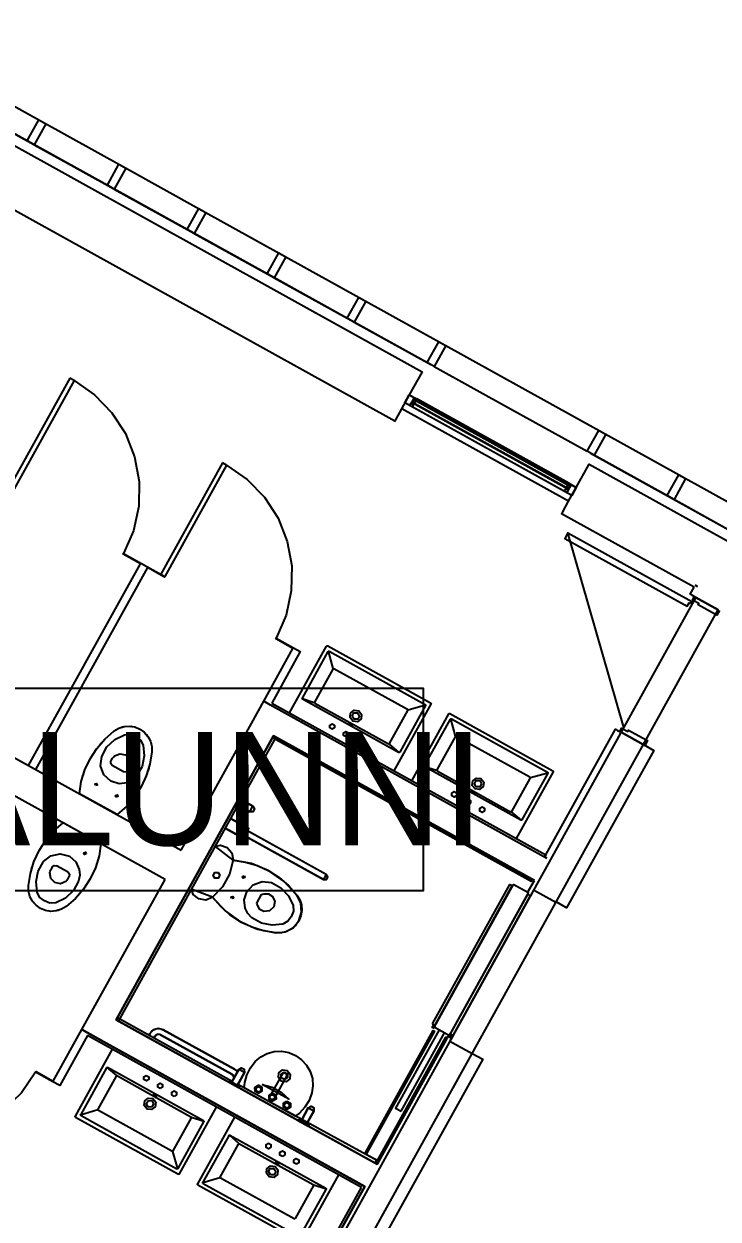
# Model space of a CAD drawing. Header units: metres. Extents: x 3.2 to 22.3, y 0.7 to 22.8.
# Drawn here: x 12.511 to 14.23, y 19.737 to 22.695 of the extents above; entities that cross this region are included whole.
import ezdxf

# ---------------------------------------------------------------- set-up
doc = ezdxf.new("R2010")
doc.units = ezdxf.units.M
for name, color, linetype in [('ARREDI', 9, 'Continuous'), ('INFISSI_VETRATE', 4, 'Continuous'), ('PARETI_STRUTTURE', 7, 'Continuous'), ('WAYFINDING_RIQUADRI', 7, 'Continuous'), ('WAYFINDING_TESTI', 7, 'Continuous')]:
    doc.layers.add(name, color=color, linetype=linetype)

msp = doc.modelspace()

# ---------------------------------------------------------------- linework, layer by layer
at = {"layer": 'ARREDI'}
for points in [[(12.3299, 22.5102), (12.3301, 22.5105), (12.5282, 22.4008), (12.528, 22.4004)], [(12.528, 22.4004), (12.5282, 22.4008), (12.7262, 22.291), (12.726, 22.2906)], [(12.726, 22.2906), (12.7262, 22.291), (12.9242, 22.1812), (12.924, 22.1809)], [(12.924, 22.1809), (12.9242, 22.1812), (13.1222, 22.0715), (13.122, 22.0711)], [(13.122, 22.0711), (13.1222, 22.0715), (13.3202, 21.9617), (13.32, 21.9613)], [(13.32, 21.9613), (13.3202, 21.9617), (13.5182, 21.8519), (13.518, 21.8516)], [(13.4664, 21.7501), (13.4542, 21.7568), (13.4653, 21.7768), (13.4837, 21.7666), (13.483, 21.7655), (13.4768, 21.7689)], [(13.4664, 21.7501), (13.4697, 21.7561), (13.4757, 21.7528), (13.4723, 21.7468)], [(13.4766, 21.7545), (13.4757, 21.7528), (13.4728, 21.7544), (13.4738, 21.7561)], [(13.4811, 21.762), (13.478, 21.7565), (13.4736, 21.759), (13.4766, 21.7645)], [(13.4793, 21.7675), (13.4828, 21.7656), (13.482, 21.7642), (13.4785, 21.7661)], [(13.9141, 21.632), (13.9142, 21.6324), (14.1123, 21.5226), (14.1121, 21.5223)], [(13.8554, 21.5345), (13.8494, 21.5378), (13.8527, 21.5438), (13.8587, 21.5405)], [(13.8537, 21.5455), (13.8566, 21.5439), (13.8556, 21.5422), (13.8528, 21.5438)], [(13.8577, 21.5532), (13.8621, 21.5507), (13.8591, 21.5452), (13.8546, 21.5477)], [(13.8554, 21.5345), (13.8658, 21.5533), (13.8596, 21.5567), (13.8602, 21.5579), (13.8786, 21.5477), (13.8675, 21.5278)], [(13.8633, 21.5547), (13.8625, 21.5532), (13.859, 21.5552), (13.8598, 21.5566)], [(14.1121, 21.5223), (14.1123, 21.5226), (14.3103, 21.4129), (14.3101, 21.4125)], [(13.3199, 20.989), (13.3288, 20.996), (13.34, 20.9947), (13.347, 20.9859), (13.3458, 20.9747), (13.3369, 20.9676), (13.3257, 20.9689), (13.3186, 20.9777)], [(13.3419, 20.982), (13.3375, 20.9741), (13.3285, 20.9739), (13.3238, 20.9817), (13.3282, 20.9896), (13.3372, 20.9897)], [(12.7343, 20.9447), (12.746, 20.9516), (12.7589, 20.9556), (12.7723, 20.9567), (12.7857, 20.9546), (12.7982, 20.9496), (12.8091, 20.9416), (12.818, 20.9314), (12.8242, 20.9194), (12.8276, 20.9063), (12.8279, 20.8928), (12.8231, 20.8628), (12.8141, 20.8337), (12.8013, 20.8062), (12.7847, 20.7807), (12.7648, 20.7577), (12.7419, 20.7376), (12.6483, 20.7895), (12.6532, 20.8195), (12.6621, 20.8486), (12.675, 20.8762), (12.6915, 20.9017), (12.7115, 20.9247)], [(13.2681, 20.9592), (13.274, 20.9627), (13.28, 20.9594), (13.2801, 20.9525), (13.2742, 20.949), (13.2682, 20.9523)], [(13.3251, 20.9577), (13.3202, 20.9591), (13.3165, 20.9624), (13.3213, 20.961)], [(13.3146, 20.9334), (13.3087, 20.9299), (13.3026, 20.9332), (13.3025, 20.9401), (13.3084, 20.9437), (13.3144, 20.9403)], [(13.349, 20.9143), (13.3431, 20.9108), (13.3371, 20.9141), (13.3369, 20.921), (13.3428, 20.9246), (13.3489, 20.9212)], [(13.6224, 20.8213), (13.6313, 20.8283), (13.6425, 20.827), (13.6496, 20.8182), (13.6483, 20.807), (13.6394, 20.7999), (13.6282, 20.8012), (13.6212, 20.8101)], [(12.6883, 20.8094), (12.6871, 20.8136), (12.6913, 20.8148), (12.6925, 20.8106)], [(13.6444, 20.8143), (13.64, 20.8064), (13.631, 20.8062), (13.6263, 20.814), (13.6307, 20.8219), (13.6398, 20.822)], [(12.7394, 20.7811), (12.7382, 20.7852), (12.7424, 20.7864), (12.7436, 20.7823)], [(13.0329, 20.7587), (13.0462, 20.7828)], [(13.0702, 20.7448), (13.0778, 20.7586), (13.0468, 20.7758), (13.0497, 20.7809), (13.0363, 20.7568), (13.0392, 20.7619)], [(13.0462, 20.7828), (13.0497, 20.7809)], [(13.5706, 20.7915), (13.5765, 20.795), (13.5825, 20.7917), (13.5826, 20.7848), (13.5767, 20.7813), (13.5707, 20.7846)], [(13.6171, 20.7657), (13.6112, 20.7622), (13.6051, 20.7655), (13.605, 20.7724), (13.6109, 20.776), (13.6169, 20.7726)], [(13.6276, 20.79), (13.6228, 20.7914), (13.619, 20.7947), (13.6238, 20.7933)], [(13.0363, 20.7568), (13.0329, 20.7587)], [(13.6515, 20.7466), (13.6456, 20.7431), (13.6396, 20.7464), (13.6395, 20.7533), (13.6454, 20.7569), (13.6514, 20.7535)], [(12.6137, 20.6686), (12.6096, 20.6674), (12.6084, 20.6716), (12.6126, 20.6727)], [(12.6648, 20.6403), (12.6607, 20.6391), (12.6595, 20.6432), (12.6636, 20.6444)], [(12.9962, 20.5876), (12.9923, 20.5804), (12.984, 20.5802), (12.9798, 20.5873), (12.9838, 20.5945), (12.992, 20.5946)], [(13.0567, 20.5861), (13.0579, 20.5819), (13.0537, 20.5807), (13.0525, 20.5849)], [(13.0255, 20.5298), (13.0242, 20.534), (13.0284, 20.5352), (13.0296, 20.531)], [(13.1919, 20.4747), (13.1987, 20.4961), (13.197, 20.5185), (13.187, 20.5386), (13.1939, 20.5269), (13.198, 20.514), (13.199, 20.5006), (13.1969, 20.4872)], [(13.1352, 20.445), (13.1575, 20.4472), (13.1773, 20.4576), (13.1919, 20.4747), (13.1839, 20.4638), (13.1737, 20.455), (13.1617, 20.4487), (13.1487, 20.4453)], [(12.8209, 20.1919), (12.8232, 20.196)], [(12.8489, 20.193), (12.8414, 20.1939), (12.8355, 20.1892), (12.8371, 20.1912), (12.8391, 20.1928), (12.8414, 20.1939), (12.844, 20.1942), (12.8465, 20.194)], [(13.0259, 20.0949), (12.8489, 20.193)], [(12.8139, 20.0923), (12.82, 20.0889), (12.8201, 20.082), (12.8142, 20.0785), (12.8082, 20.0818), (12.808, 20.0887)], [(13.0568, 20.0994), (13.043, 20.1071), (13.0258, 20.0761), (13.0207, 20.0789), (13.0448, 20.0655), (13.0396, 20.0684)], [(13.16, 20.0765), (13.1484, 20.0779), (13.1412, 20.087), (13.1425, 20.0985), (13.1516, 20.1057), (13.1631, 20.1044), (13.1704, 20.0953), (13.1691, 20.0838)], [(13.1556, 20.1004), (13.1637, 20.0959), (13.1639, 20.0867), (13.1559, 20.0819), (13.1479, 20.0864), (13.1477, 20.0956)], [(12.8486, 20.0594), (12.8426, 20.0627), (12.8425, 20.0696), (12.8484, 20.0732), (12.8544, 20.0698), (12.8545, 20.063)], [(13.0188, 20.0754), (13.0207, 20.0789)], [(13.0429, 20.0621), (13.0188, 20.0754)], [(13.0448, 20.0655), (13.0429, 20.0621)], [(13.0831, 20.0626), (13.0916, 20.0677), (13.1002, 20.0629), (13.1003, 20.0531), (13.0919, 20.048), (13.0833, 20.0528)], [(13.0918, 20.0511), (13.086, 20.0544), (13.0859, 20.0611), (13.0916, 20.0645), (13.0975, 20.0613), (13.0976, 20.0546)], [(13.1007, 20.07), (13.1255, 20.0633), (13.1479, 20.0507), (13.1666, 20.0331)], [(12.8191, 20.036), (12.8303, 20.0347), (12.8374, 20.0259), (12.8361, 20.0146), (12.8273, 20.0076), (12.816, 20.0089), (12.809, 20.0177), (12.8103, 20.029)], [(12.8188, 20.0139), (12.8141, 20.0216), (12.8185, 20.0296), (12.8276, 20.0297), (12.8322, 20.022), (12.8278, 20.014)], [(12.8309, 20.0459), (12.8358, 20.0445), (12.8395, 20.0412), (12.8347, 20.0426)], [(12.8831, 20.0403), (12.877, 20.0437), (12.8769, 20.0505), (12.8828, 20.0541), (12.8888, 20.0508), (12.889, 20.0439)], [(13.118, 20.0433), (13.1264, 20.0483), (13.135, 20.0436), (13.1352, 20.0337), (13.1268, 20.0287), (13.1181, 20.0334)], [(13.1293, 20.0439), (13.1327, 20.0383), (13.1295, 20.0325), (13.1228, 20.0324), (13.1194, 20.038), (13.1227, 20.0438)], [(13.1623, 20.0284), (13.1709, 20.0236), (13.1711, 20.0138), (13.1627, 20.0087), (13.1541, 20.0135), (13.1539, 20.0234)], [(13.1624, 20.0115), (13.1566, 20.0148), (13.1565, 20.0215), (13.1622, 20.0249), (13.1681, 20.0217), (13.1682, 20.015)], [(13.229, 20.0039), (13.2152, 20.0116), (13.198, 19.9806), (13.1929, 19.9834), (13.217, 19.9701), (13.2118, 19.9729)], [(13.2151, 19.9666), (13.1909, 19.98)], [(13.191, 19.98), (13.1929, 19.9834)], [(13.217, 19.9701), (13.2151, 19.9666)], [(13.1165, 19.9246), (13.1225, 19.9212), (13.1226, 19.9143), (13.1167, 19.9108), (13.1107, 19.9141), (13.1106, 19.921)], [(13.1511, 19.8917), (13.1451, 19.895), (13.145, 19.9019), (13.1509, 19.9055), (13.1569, 19.9021), (13.157, 19.8953)], [(13.1856, 19.8726), (13.1796, 19.876), (13.1794, 19.8828), (13.1853, 19.8864), (13.1914, 19.8831), (13.1915, 19.8762)], [(13.1216, 19.8683), (13.1329, 19.867), (13.1399, 19.8582), (13.1386, 19.8469), (13.1298, 19.8399), (13.1185, 19.8412), (13.1115, 19.85), (13.1128, 19.8613)], [(13.1213, 19.8462), (13.1166, 19.854), (13.121, 19.8619), (13.1301, 19.862), (13.1348, 19.8543), (13.1304, 19.8463)], [(13.1334, 19.8782), (13.1383, 19.8768), (13.1421, 19.8735), (13.1372, 19.8749)]]:
    msp.add_lwpolyline(points, close=True, dxfattribs=at)
for points in [[(13.1689, 20.9894), (13.2605, 21.1547)], [(13.2605, 21.1547), (13.2617, 21.1556), (13.2632, 21.1555)], [(13.2632, 21.1555), (13.518, 21.0142)], [(13.2004, 21.026), (13.2644, 21.1413)], [(13.2644, 21.1413), (13.2655, 21.1423), (13.267, 21.1421)], [(13.2771, 21.0997), (13.2655, 21.1423)], [(13.267, 21.1421), (13.5047, 21.0104)], [(13.2762, 21.0979), (13.2309, 21.0163)], [(13.2762, 21.0979), (13.2773, 21.0989), (13.2788, 21.0987)], [(13.4608, 20.9978), (13.2788, 21.0987)], [(13.2012, 21.0233), (13.2002, 21.0245), (13.2004, 21.026)], [(13.23, 21.0145), (13.2005, 21.0239)], [(13.4388, 20.8916), (13.2012, 21.0233)], [(13.2317, 21.0136), (13.2307, 21.0148), (13.2309, 21.0163)], [(13.2317, 21.0136), (13.4137, 20.9127)], [(13.5188, 21.0115), (13.4272, 20.8462)], [(13.5054, 21.0077), (13.4415, 20.8923)], [(13.4625, 20.9969), (13.5056, 21.0092)], [(13.5047, 21.0104), (13.5056, 21.0092), (13.5054, 21.0077)], [(13.518, 21.0142), (13.519, 21.013), (13.5188, 21.0115)], [(13.4163, 20.9135), (13.4616, 20.9951)], [(13.4608, 20.9978), (13.4618, 20.9966), (13.4616, 20.9951)], [(13.4714, 20.8217), (13.563, 20.987)], [(13.563, 20.987), (13.5642, 20.9879), (13.5657, 20.9878)], [(13.5657, 20.9878), (13.8206, 20.8465)], [(12.7524, 20.9536), (12.7545, 20.9546), (12.756, 20.9547)], [(12.7753, 20.9562), (12.7768, 20.9563), (12.779, 20.9556)], [(13.5029, 20.8583), (13.5669, 20.9736)], [(13.5669, 20.9736), (13.5681, 20.9746), (13.5696, 20.9744)], [(13.5796, 20.932), (13.568, 20.9746)], [(13.5696, 20.9744), (13.8072, 20.8427)], [(12.6982, 20.9094), (12.7011, 20.9135), (12.7048, 20.917)], [(12.7036, 20.8817), (12.7165, 20.9052), (12.736, 20.9236), (12.7602, 20.9352)], [(12.7603, 20.9352), (12.7745, 20.9361), (12.7878, 20.9308)], [(12.7878, 20.9308), (12.7994, 20.9223), (12.8061, 20.9097)], [(12.8136, 20.9365), (12.8153, 20.935), (12.816, 20.9337)], [(12.825, 20.9165), (12.8257, 20.9151), (12.8259, 20.9129)], [(13.5787, 20.9302), (13.5334, 20.8486)], [(13.5787, 20.9302), (13.5799, 20.9312), (13.5814, 20.931)], [(13.7633, 20.8301), (13.5814, 20.931)], [(12.7355, 20.883), (12.7487, 20.8883), (12.7626, 20.8853), (12.7725, 20.8751), (12.775, 20.8611)], [(12.8061, 20.9097), (12.8091, 20.8831), (12.8039, 20.8568), (12.7908, 20.8333)], [(13.4163, 20.9135), (13.4152, 20.9125), (13.4137, 20.9127)], [(13.4154, 20.9118), (13.4397, 20.8913)], [(13.4415, 20.8923), (13.4403, 20.8914), (13.4388, 20.8916)], [(12.7266, 20.8203), (12.7092, 20.8362), (12.7009, 20.8583), (12.7036, 20.8817)], [(12.7297, 20.8594), (12.7259, 20.8641), (12.7266, 20.8701)], [(12.7266, 20.8701), (12.7305, 20.8772)], [(12.758, 20.8437), (12.7297, 20.8594)], [(12.7305, 20.8771), (12.7327, 20.8803), (12.7355, 20.883)], [(12.775, 20.8611), (12.7742, 20.8573), (12.7727, 20.8538)], [(13.5037, 20.8556), (13.5028, 20.8568), (13.5029, 20.8583)], [(12.6562, 20.8293), (12.6571, 20.8342), (12.6591, 20.8389)], [(12.7687, 20.8467), (12.764, 20.843), (12.758, 20.8437)], [(12.7908, 20.8333), (12.7802, 20.8233), (12.7671, 20.8166)], [(12.7727, 20.8538), (12.7687, 20.8467)], [(12.8201, 20.8531), (12.8191, 20.8481), (12.8171, 20.8434)], [(13.5325, 20.8469), (13.503, 20.8562)], [(13.7413, 20.7239), (13.5037, 20.8556)], [(13.5342, 20.8459), (13.5332, 20.8471), (13.5334, 20.8486)], [(13.5342, 20.8459), (13.7162, 20.745)], [(13.7189, 20.7458), (13.7641, 20.8274)], [(13.8213, 20.8438), (13.7297, 20.6785)], [(13.8079, 20.84), (13.744, 20.7246)], [(13.7633, 20.8301), (13.7643, 20.8289), (13.7641, 20.8274)], [(13.7651, 20.8292), (13.8081, 20.8415)], [(13.8072, 20.8427), (13.8081, 20.8415), (13.8079, 20.84)], [(13.8206, 20.8465), (13.8215, 20.8453), (13.8213, 20.8438)], [(12.7671, 20.8166), (12.7465, 20.8142), (12.7266, 20.8203)], [(12.7781, 20.773), (12.7752, 20.7688), (12.7715, 20.7653)], [(13.0468, 20.7758), (13.0778, 20.7586), (13.0819, 20.7518), (13.0781, 20.7449), (13.0702, 20.7448), (13.0392, 20.7619)], [(13.7189, 20.7458), (13.7177, 20.7448), (13.7162, 20.745)], [(13.7179, 20.7441), (13.7422, 20.7236)], [(12.5222, 20.562), (12.5271, 20.5921), (12.536, 20.6211), (12.5489, 20.6487), (12.5654, 20.6742), (12.5853, 20.6972), (12.6082, 20.7172)], [(12.7018, 20.6653), (12.6082, 20.7172)], [(13.068, 20.7032), (13.0228, 20.7283), (13.056, 20.7099)], [(13.052, 20.7025), (13.056, 20.7099)], [(13.0648, 20.6973), (13.068, 20.7032), (13.056, 20.7099)], [(13.744, 20.7246), (13.7428, 20.7237), (13.7413, 20.7239)], [(12.5721, 20.6819), (12.575, 20.686), (12.5787, 20.6895)], [(13.0094, 20.7041), (13.0546, 20.679), (13.0579, 20.6849)], [(13.0546, 20.679), (13.0426, 20.6857), (13.0094, 20.7041)], [(13.0579, 20.6849), (13.2528, 20.5769), (13.2599, 20.577), (13.2633, 20.5832), (13.2597, 20.5893), (13.2528, 20.5769), (13.0531, 20.6876), (13.05, 20.69), (13.0467, 20.693), (13.0405, 20.7004), (13.0425, 20.7039), (13.052, 20.7025), (13.0563, 20.7013), (13.06, 20.7)], [(13.0426, 20.6857), (13.0467, 20.693)], [(13.2597, 20.5893), (13.0599, 20.7), (13.062, 20.6952), (13.0582, 20.6884), (13.0531, 20.6876)], [(13.0546, 20.679), (13.0579, 20.6849)], [(13.2597, 20.5893), (13.0648, 20.6973), (13.068, 20.7032)], [(12.7018, 20.6653), (12.697, 20.6353), (12.688, 20.6062), (12.6752, 20.5787), (12.6586, 20.5532), (12.6387, 20.5302), (12.6158, 20.5101)], [(12.9841, 20.6585), (12.9979, 20.6617), (13.0145, 20.6563), (13.0259, 20.6431), (13.0289, 20.6259)], [(12.9844, 20.6592), (13.0287, 20.6248), (13.0593, 20.6203), (13.089, 20.6115), (13.1171, 20.5987), (13.1432, 20.582), (13.1666, 20.5618), (13.187, 20.5386), (13.1552, 20.5723), (13.1171, 20.5987), (13.0742, 20.6165), (13.0286, 20.6249)], [(12.544, 20.5451), (12.541, 20.5718), (12.5463, 20.5981), (12.5594, 20.6215)], [(12.5594, 20.6215), (12.5778, 20.6361), (12.6009, 20.6408), (12.6236, 20.6345)], [(12.6236, 20.6345), (12.6393, 20.6209), (12.6482, 20.6021)], [(12.694, 20.6256), (12.693, 20.6206), (12.691, 20.6159)], [(13.0289, 20.6259), (13.0203, 20.5906), (13.0027, 20.5588), (12.9772, 20.5328)], [(12.53, 20.6018), (12.531, 20.6067), (12.533, 20.6114)], [(12.5751, 20.5937), (12.5759, 20.5975), (12.5775, 20.6011)], [(12.6146, 20.5718), (12.6014, 20.5666), (12.5876, 20.5696), (12.5777, 20.5798), (12.5751, 20.5937)], [(12.5814, 20.6081), (12.5775, 20.601)], [(12.5814, 20.6081), (12.5861, 20.6119), (12.5921, 20.6112)], [(12.6205, 20.5955), (12.5921, 20.6112)], [(12.6205, 20.5955), (12.6242, 20.5907), (12.6235, 20.5848)], [(12.6482, 20.6021), (12.6495, 20.5875), (12.6466, 20.5732)], [(12.5519, 20.5053), (12.541, 20.5132), (12.5322, 20.5235), (12.5259, 20.5354), (12.5225, 20.5485), (12.5222, 20.562)], [(12.6466, 20.5732), (12.6336, 20.5497), (12.6141, 20.5312), (12.5899, 20.5197)], [(12.6196, 20.5777), (12.6174, 20.5745), (12.6146, 20.5718)], [(12.6196, 20.5777), (12.6235, 20.5848)], [(13.0627, 20.5463), (13.0786, 20.5637), (13.1006, 20.572), (13.124, 20.5693)], [(13.124, 20.5693), (13.1475, 20.5564), (13.1659, 20.5369), (13.1775, 20.5127)], [(12.5252, 20.5384), (12.5245, 20.5397), (12.5242, 20.542)], [(12.5624, 20.5241), (12.5508, 20.5325), (12.544, 20.5451)], [(12.652, 20.5455), (12.649, 20.5413), (12.6453, 20.5378)], [(12.978, 20.5336), (13.0093, 20.4994), (13.0471, 20.4724), (13.0897, 20.454), (13.1351, 20.445), (13.1046, 20.45), (13.0751, 20.4591), (13.0471, 20.4724), (13.0213, 20.4895), (12.9982, 20.51), (12.9781, 20.5335), (12.9255, 20.5529)], [(12.9772, 20.5328), (12.9611, 20.5262), (12.9439, 20.5289), (12.9305, 20.5401), (12.9259, 20.5535)], [(13.059, 20.5058), (13.0565, 20.5265), (13.0627, 20.5463)], [(13.088, 20.5185), (13.0997, 20.5396)], [(13.0997, 20.5396), (13.1063, 20.5415)], [(13.1259, 20.5362), (13.1321, 20.5233), (13.1295, 20.5093), (13.119, 20.4996), (13.1048, 20.498)], [(13.1063, 20.5415), (13.1169, 20.5416), (13.126, 20.5362)], [(12.5366, 20.5184), (12.5349, 20.5198), (12.5342, 20.5212)], [(12.6158, 20.5101), (12.6042, 20.5033), (12.5913, 20.4992), (12.5778, 20.4982), (12.5645, 20.5002), (12.5519, 20.5053)], [(12.5899, 20.5197), (12.5756, 20.5187), (12.5624, 20.5241)], [(13.0757, 20.4821), (13.0656, 20.4927), (13.059, 20.5058)], [(13.0899, 20.5118), (13.088, 20.5184)], [(13.1048, 20.498), (13.0954, 20.5028), (13.0899, 20.5118)], [(13.1775, 20.5127), (13.1784, 20.4984), (13.1731, 20.4851)], [(12.5748, 20.4986), (12.5733, 20.4985), (12.5712, 20.4992)], [(12.5977, 20.5012), (12.5957, 20.5002), (12.5942, 20.5001)], [(13.1521, 20.4668), (13.1254, 20.4638), (13.0991, 20.469), (13.0757, 20.4821)], [(13.1731, 20.4851), (13.1647, 20.4736), (13.1521, 20.4668)], [(13.0328, 20.1073), (12.8558, 20.2054), (12.8437, 20.2084), (12.8318, 20.205), (12.8232, 20.196)], [(12.8232, 20.196), (12.8269, 20.2011), (12.8318, 20.205), (12.8375, 20.2075), (12.8437, 20.2084), (12.85, 20.2077), (12.8558, 20.2054)], [(12.8333, 20.185), (12.8356, 20.1892)], [(12.8356, 20.1892), (12.8333, 20.185)], [(12.8558, 20.2054), (13.0328, 20.1073), (13.0379, 20.1035), (13.0397, 20.1012)], [(12.7299, 20.1568), (12.6382, 19.9915)], [(13.0567, 20.0612), (13.0578, 20.0743), (13.063, 20.0932), (13.0718, 20.1108), (13.0836, 20.1264), (13.0974, 20.1383), (13.1134, 20.1468), (13.1309, 20.1514), (13.1491, 20.152), (13.1669, 20.1485), (13.1835, 20.1411), (13.1985, 20.131), (13.2109, 20.1177), (13.2201, 20.102), (13.2254, 20.0847), (13.2267, 20.0666), (13.2239, 20.0487), (13.217, 20.0303), (13.2067, 20.0136), (13.1934, 19.9991), (13.1829, 19.9912), (13.0567, 20.0612)], [(12.7156, 20.1107), (12.6516, 19.9954)], [(12.6947, 20.0083), (12.7399, 20.09)], [(12.7156, 20.1107), (12.7167, 20.1117), (12.7182, 20.1115)], [(12.7409, 20.0917), (12.7174, 20.1117)], [(12.9558, 19.9798), (12.7182, 20.1115)], [(12.7399, 20.09), (12.7411, 20.0909), (12.7426, 20.0908)], [(12.7426, 20.0908), (12.9246, 19.9899)], [(13.0258, 20.0761), (13.043, 20.1071), (13.0498, 20.1111), (13.0567, 20.1073), (13.0568, 20.0994), (13.0396, 20.0684)], [(13.0259, 20.0949), (13.028, 20.0934), (13.0296, 20.0913), (13.0306, 20.089), (13.031, 20.0864), (13.0309, 20.0852)], [(13.0259, 20.0949), (13.0306, 20.089), (13.03, 20.0837)], [(13.0328, 20.1073), (13.0395, 20.1008)], [(13.1252, 20.0482), (13.1528, 20.0979)], [(13.1356, 20.0425), (13.1631, 20.0922), (13.1616, 20.0955), (13.1564, 20.0984), (13.1528, 20.0979)], [(12.6937, 20.0066), (12.6514, 19.9939)], [(12.6954, 20.0057), (12.6945, 20.0068), (12.6947, 20.0083)], [(12.8774, 19.9048), (12.6954, 20.0057)], [(12.8965, 19.8484), (12.9881, 20.0136)], [(13.198, 19.9806), (13.2152, 20.0116), (13.2219, 20.0157), (13.2288, 20.0118), (13.229, 20.0039), (13.2118, 19.9729)], [(12.639, 19.9888), (12.6381, 19.99), (12.6382, 19.9915)], [(12.639, 19.9888), (12.8938, 19.8476)], [(12.6524, 19.9927), (12.6514, 19.9939), (12.6516, 19.9954)], [(12.6524, 19.9927), (12.89, 19.861)], [(12.9254, 19.9872), (12.8801, 19.9056)], [(12.8927, 19.8617), (12.9566, 19.9771)], [(12.9246, 19.9899), (12.9255, 19.9887), (12.9254, 19.9872)], [(12.9263, 19.9889), (12.9565, 19.9792)], [(13.0324, 19.9891), (12.9407, 19.8238)], [(12.9559, 19.9798), (12.9568, 19.9786), (12.9566, 19.9771)], [(13.0181, 19.943), (12.9541, 19.8277)], [(13.0181, 19.943), (13.0193, 19.944), (13.0208, 19.9438)], [(13.0434, 19.924), (13.0199, 19.944)], [(13.2584, 19.8121), (13.0208, 19.9438)], [(12.9972, 19.8406), (13.0425, 19.9223)], [(13.0425, 19.9223), (13.0436, 19.9232), (13.0451, 19.9231)], [(13.0451, 19.9231), (13.2271, 19.8222)], [(12.8801, 19.9055), (12.8789, 19.9046), (12.8774, 19.9048)], [(12.8792, 19.9038), (12.8915, 19.8608)], [(12.8927, 19.8617), (12.8915, 19.8608), (12.89, 19.861)], [(12.8965, 19.8483), (12.8953, 19.8474), (12.8938, 19.8476)], [(12.9415, 19.8211), (12.9406, 19.8223), (12.9408, 19.8238)], [(12.9962, 19.8389), (12.954, 19.8262)], [(12.9549, 19.825), (12.954, 19.8262), (12.9541, 19.8277)], [(12.9549, 19.825), (13.1925, 19.6933)], [(12.998, 19.838), (12.997, 19.8391), (12.9972, 19.8406)], [(13.1799, 19.7371), (12.998, 19.838)], [(13.199, 19.6807), (13.2907, 19.8459)], [(13.2271, 19.8222), (13.2281, 19.821), (13.2279, 19.8195)], [(12.9415, 19.8211), (13.1963, 19.6799)], [(13.2279, 19.8195), (13.1826, 19.7379)], [(13.1952, 19.694), (13.2591, 19.8094)], [(13.2288, 19.8212), (13.259, 19.8115)], [(13.2584, 19.8121), (13.2593, 19.8109), (13.2591, 19.8094)], [(13.1826, 19.7378), (13.1814, 19.7369), (13.1799, 19.7371)]]:
    msp.add_lwpolyline(points, dxfattribs=at)
at = {"layer": 'INFISSI_VETRATE'}
for points in [[(13.4839, 21.7532), (13.4822, 21.7515)], [(13.4903, 21.7596), (13.4886, 21.7578)], [(13.5082, 21.7496), (13.5065, 21.7479)], [(13.5018, 21.7433), (13.5001, 21.7415)], [(13.5197, 21.7333), (13.518, 21.7316)], [(13.5261, 21.7397), (13.5244, 21.738)], [(13.5377, 21.7234), (13.5359, 21.7217)], [(13.544, 21.7298), (13.5423, 21.728)], [(13.5619, 21.7199), (13.5602, 21.7181)], [(13.5556, 21.7135), (13.5538, 21.7117)], [(13.5735, 21.7036), (13.5717, 21.7018)], [(13.5799, 21.7099), (13.5781, 21.7082)], [(13.5914, 21.6936), (13.5897, 21.6919)], [(13.5978, 21.7), (13.596, 21.6983)], [(13.6157, 21.6901), (13.6139, 21.6883)], [(13.6093, 21.6837), (13.6076, 21.682)], [(13.6272, 21.6738), (13.6255, 21.672)], [(13.6336, 21.6801), (13.6319, 21.6784)], [(13.6451, 21.6638), (13.6434, 21.6621)], [(13.6515, 21.6702), (13.6498, 21.6685)], [(13.6694, 21.6603), (13.6677, 21.6585)], [(13.663, 21.6539), (13.6613, 21.6522)], [(13.681, 21.644), (13.6792, 21.6422)], [(13.6873, 21.6503), (13.6856, 21.6486)], [(13.6989, 21.634), (13.6971, 21.6323)], [(13.7052, 21.6404), (13.7035, 21.6387)], [(13.7232, 21.6305), (13.7214, 21.6288)], [(13.7168, 21.6241), (13.715, 21.6224)], [(13.7347, 21.6142), (13.733, 21.6125)], [(13.7411, 21.6206), (13.7393, 21.6188)], [(13.7526, 21.6043), (13.7509, 21.6025)], [(13.759, 21.6106), (13.7572, 21.6089)], [(13.7769, 21.6007), (13.7752, 21.599)], [(13.7705, 21.5943), (13.7688, 21.5926)], [(13.7884, 21.5844), (13.7867, 21.5827)], [(13.7948, 21.5908), (13.7931, 21.589)], [(13.8063, 21.5745), (13.8046, 21.5727)], [(13.8127, 21.5808), (13.811, 21.5791)], [(13.8306, 21.5709), (13.8289, 21.5692)], [(13.8243, 21.5645), (13.8225, 21.5628)], [(13.8422, 21.5546), (13.8404, 21.5529)], [(13.8485, 21.561), (13.8468, 21.5592)]]:
    msp.add_lwpolyline(points, dxfattribs=at)
at = {"layer": 'PARETI_STRUTTURE'}
for points in [[(11.9122, 22.6378), (11.9439, 22.6949), (13.497, 21.834), (13.4653, 21.7768)], [(12.3588, 22.5622), (12.5568, 22.4524)], [(13.4319, 21.7165), (13.4291, 21.7114), (11.9934, 22.5072), (11.9962, 22.5124)], [(12.3388, 22.5057), (12.5195, 22.4055), (12.5482, 22.4572), (12.5654, 22.4476), (12.5368, 22.396), (12.5195, 22.4055)], [(12.5568, 22.4524), (12.7548, 22.3426)], [(12.5368, 22.396), (12.7176, 22.2958), (12.7462, 22.3474), (12.7634, 22.3379), (12.7348, 22.2862), (12.7176, 22.2958)], [(12.7548, 22.3426), (12.9528, 22.2329)], [(12.7348, 22.2862), (12.9156, 22.186), (12.9442, 22.2376), (12.9614, 22.2281), (12.9328, 22.1765), (12.9156, 22.186)], [(12.9528, 22.2329), (13.1508, 22.1231)], [(12.9328, 22.1764), (13.1136, 22.0762), (13.1422, 22.1279), (13.1594, 22.1183), (13.1308, 22.0667), (13.1136, 22.0762)], [(13.1508, 22.1231), (13.3488, 22.0133)], [(13.1308, 22.0667), (13.3116, 21.9665), (13.3402, 22.0181), (13.3574, 22.0086), (13.3288, 21.9569), (13.3116, 21.9665)], [(13.3488, 22.0133), (13.5469, 21.9036)], [(13.3288, 21.9569), (13.5096, 21.8567), (13.5382, 21.9083), (13.5555, 21.8988), (13.5268, 21.8471), (13.5096, 21.8567)], [(13.5469, 21.9036), (13.7449, 21.7938)], [(13.5268, 21.8472), (13.7162, 21.7422)], [(12.6248, 21.8178), (12.4721, 21.5423)], [(12.6351, 21.812), (12.4824, 21.5365)], [(12.6351, 21.812), (12.6248, 21.8178)], [(12.6351, 21.812), (12.6859, 21.777), (12.7289, 21.7326), (12.7624, 21.6808), (12.7852, 21.6234), (12.7963, 21.5626), (12.7954, 21.5009), (12.7824, 21.4405), (12.7579, 21.3838)], [(13.4653, 21.7768), (13.4462, 21.7424)], [(13.4653, 21.7768), (13.6719, 21.6623)], [(13.7449, 21.7938), (13.9429, 21.684)], [(13.4723, 21.7468), (13.4542, 21.7568)], [(13.8494, 21.5378), (13.4723, 21.7468)], [(13.4735, 21.759), (13.8591, 21.5452), (13.8579, 21.5432), (13.4724, 21.7569)], [(13.8492, 21.5379), (13.4726, 21.7467)], [(13.8602, 21.5579), (13.4837, 21.7666)], [(13.4837, 21.7666), (13.8602, 21.5579)], [(13.4872, 21.7647), (13.8456, 21.566)], [(13.4462, 21.7424), (13.4319, 21.7165)], [(13.8452, 21.4874), (13.8595, 21.5133), (13.4466, 21.7421)], [(13.7162, 21.7422), (13.9056, 21.6372), (13.9343, 21.6888), (13.9515, 21.6793), (13.9229, 21.6276), (13.9056, 21.6372)], [(13.6719, 21.6623), (13.8786, 21.5477)], [(13.9429, 21.684), (14.1409, 21.5743)], [(13.9229, 21.6276), (14.1036, 21.5274), (14.1323, 21.579), (14.1495, 21.5695), (14.1209, 21.5178), (14.1036, 21.5274)], [(13.0026, 21.6083), (12.8498, 21.3328)], [(13.0129, 21.6026), (12.8602, 21.3271)], [(13.0129, 21.6026), (13.0026, 21.6083)], [(13.0129, 21.6026), (13.0637, 21.5675), (13.1067, 21.5232), (13.1402, 21.4713), (13.163, 21.4139), (13.1741, 21.3532), (13.1731, 21.2914), (13.1602, 21.2311), (13.1357, 21.1744)], [(13.8786, 21.5477), (13.9103, 21.6049), (14.4871, 21.2851), (14.4554, 21.228)], [(14.1409, 21.5743), (14.3389, 21.4645)], [(13.8675, 21.5277), (13.8494, 21.5378)], [(13.8595, 21.5133), (13.8786, 21.5477)], [(14.1209, 21.5178), (14.3017, 21.4176), (14.3303, 21.4693), (14.3475, 21.4597), (14.3189, 21.4081), (14.3017, 21.4176)], [(14.1705, 21.3004), (13.8423, 21.4823), (13.8452, 21.4875)], [(11.419, 21.471), (12.9004, 20.6498)], [(13.9962, 20.9535), (13.8581, 21.4353), (13.8505, 21.4215), (14.1535, 21.2535), (14.1583, 21.2621), (14.1617, 21.2602)], [(13.8581, 21.4353), (14.1646, 21.2654), (14.1617, 21.2602)], [(12.8604, 20.5774), (11.3789, 21.3987)], [(12.7995, 21.3585), (12.7569, 21.3821), (12.7579, 21.3838), (12.8602, 21.3271)], [(12.5227, 20.8592), (12.7995, 21.3585)], [(12.8167, 21.349), (12.5399, 20.8496)], [(12.8602, 21.3271), (12.8592, 21.3254), (12.8167, 21.349)], [(14.1785, 21.3027), (14.1734, 21.3055)], [(14.1734, 21.3055), (14.1785, 21.3027)], [(14.1661, 21.2803), (14.1609, 21.2831), (14.1705, 21.3004)], [(14.1747, 21.2755), (14.1661, 21.2803)], [(14.1699, 21.2669), (14.1665, 21.2688), (14.1713, 21.2774)], [(14.1747, 21.2755), (14.1699, 21.2669)], [(14.2298, 21.245), (14.1747, 21.2755)], [(14.1699, 21.2669), (13.0109, 19.176)], [(14.2333, 21.2431), (14.2266, 21.231), (14.2231, 21.2329), (14.2298, 21.245)], [(13.0679, 19.1489), (14.2231, 21.2329)], [(13.1772, 21.1491), (13.1347, 21.1727), (13.1357, 21.1744), (13.1782, 21.1508)], [(13.1219, 21.0087), (13.1047, 21.0182), (13.1772, 21.1491)], [(13.1782, 21.1508), (13.1954, 21.1413), (13.1248, 21.0139)], [(13.0742, 20.9631), (13.1047, 21.0182), (13.8055, 20.6298)], [(13.8032, 20.6378), (13.8003, 20.6326), (13.1219, 21.0087)], [(13.1248, 21.0139), (13.8032, 20.6378)], [(12.9004, 20.6498), (13.0742, 20.9631)], [(13.8055, 20.6298), (13.8003, 20.6326), (13.9758, 20.9491), (13.9809, 20.9462)], [(13.9809, 20.9462), (13.9895, 20.9415)], [(13.9861, 20.9434), (13.9909, 20.952), (13.9943, 20.9501), (13.9895, 20.9415)], [(13.1293, 20.9326), (12.7398, 20.2301)], [(12.745, 20.2272), (12.7398, 20.2301), (13.1293, 20.9326), (13.1344, 20.9297), (13.0486, 20.7748)], [(13.775, 20.5747), (13.1293, 20.9326)], [(13.9895, 20.9415), (14.0446, 20.9109)], [(14.0446, 20.9109), (14.0513, 20.923)], [(14.0513, 20.923), (14.0548, 20.9211), (14.0481, 20.909)], [(14.0447, 20.9109), (14.0705, 20.8966), (13.8547, 20.5073), (13.8288, 20.5216)], [(13.0409, 20.761), (12.745, 20.2272)], [(12.7093, 20.175), (12.6542, 20.2055), (12.8604, 20.5774)], [(13.7133, 20.5649), (13.5218, 20.2195)], [(13.7123, 20.563), (13.5229, 20.2214)], [(13.7222, 20.5647), (13.5267, 20.2121)], [(13.5287, 20.2157), (13.7202, 20.5611)], [(13.5646, 20.1911), (13.7601, 20.5437), (13.7222, 20.5647)], [(13.7202, 20.5611), (13.7133, 20.5649)], [(13.7583, 20.5447), (13.775, 20.5747)], [(13.7581, 20.5401), (13.5666, 20.1947)], [(13.5735, 20.1909), (13.765, 20.5363)], [(13.5746, 20.1929), (13.7639, 20.5344)], [(13.773, 20.5508), (13.765, 20.5363), (13.7581, 20.5401)], [(13.765, 20.5363), (13.7581, 20.5401)], [(13.8288, 20.5216), (13.8281, 20.5203), (13.773, 20.5508)], [(13.3832, 19.8802), (13.3804, 19.875), (12.7398, 20.2301), (12.7427, 20.2352), (13.0267, 20.0778)], [(12.7398, 20.2301), (13.3855, 19.8721)], [(13.5218, 20.2195), (13.5287, 20.2157)], [(13.5267, 20.2121), (13.5646, 20.1911)], [(12.6685, 20.1908), (12.5998, 20.0668), (12.5826, 20.0764)], [(12.5835, 20.0781), (12.6542, 20.2055)], [(12.6542, 20.2055), (12.6714, 20.196)], [(13.347, 19.8147), (12.6685, 20.1908)], [(12.6714, 20.196), (13.3498, 19.8199)], [(13.5573, 20.1821), (13.3855, 19.8721), (13.3804, 19.875), (13.3844, 19.8823)], [(13.3855, 19.8721), (13.5629, 20.1921)], [(13.5388, 20.2054), (13.4313, 20.0115), (13.4451, 20.0039)], [(13.4451, 20.0039), (13.5525, 20.1978)], [(13.5693, 20.1932), (13.5735, 20.1909), (13.5659, 20.1773)], [(13.5659, 20.1773), (13.621, 20.1468)], [(13.5666, 20.1947), (13.5735, 20.1909)], [(13.355, 19.817), (12.7093, 20.175)], [(13.621, 20.1468), (13.6469, 20.1324), (13.2722, 19.4566), (13.2464, 19.4709)], [(12.5401, 20.1), (12.505, 20.0492), (12.4607, 20.0062), (12.4088, 19.9726), (12.3514, 19.9499), (12.2906, 19.9388), (12.2289, 19.9397), (12.1685, 19.9527), (12.1119, 19.9772)], [(12.5826, 20.0764), (12.5401, 20.1), (12.541, 20.1017), (12.5836, 20.0781)], [(13.0406, 20.0701), (13.3863, 19.8816)], [(13.1827, 19.5063), (13.1775, 19.5091), (13.347, 19.8147)], [(13.3498, 19.8199), (13.355, 19.817), (13.1827, 19.5062)], [(13.1913, 19.5015), (13.1827, 19.5063), (13.355, 19.817)]]:
    msp.add_lwpolyline(points, dxfattribs=at)
for points in [[(13.8786, 21.5477), (13.8675, 21.5277), (13.4542, 21.7568), (13.4653, 21.7768)], [(13.4735, 21.759), (13.8591, 21.5452), (13.8579, 21.5432), (13.4724, 21.7569)], [(13.4766, 21.7645), (13.4778, 21.7665), (13.8633, 21.5528), (13.8621, 21.5508)], [(13.8633, 21.5528), (13.8621, 21.5507), (13.4766, 21.7645), (13.4777, 21.7665)], [(14.2231, 21.2329), (14.1801, 21.2568), (14.182, 21.2602), (14.1699, 21.2669), (14.1747, 21.2755), (14.2298, 21.245)], [(14.0446, 20.9109), (13.9895, 20.9415), (13.9943, 20.9501), (14.0064, 20.9434), (14.0083, 20.9468), (14.0513, 20.923)], [(13.1264, 20.9274), (13.1293, 20.9326), (13.7698, 20.5775), (13.7669, 20.5724)], [(13.526, 20.2172), (13.5287, 20.2157), (13.5249, 20.2088), (13.5221, 20.2104)], [(13.3587, 19.8969), (13.3863, 19.8816), (13.5553, 20.1866), (13.5584, 20.1848), (13.3892, 19.8796), (13.3554, 19.8983), (13.5247, 20.2035), (13.5278, 20.2018)], [(13.5694, 20.1932), (13.5655, 20.1863), (13.5628, 20.1878), (13.5666, 20.1947)]]:
    msp.add_lwpolyline(points, close=True, dxfattribs=at)
at = {"layer": 'WAYFINDING_RIQUADRI'}
msp.add_lwpolyline([(11.7, 20.55), (13.5, 20.55), (13.5, 21.05), (11.7, 21.05)], close=True, dxfattribs=at)

# ---------------------------------------------------------------- texts
at = {"layer": 'WAYFINDING_TESTI', "insert": (12.6, 20.8), "char_height": 0.28, "attachment_point": 5}
msp.add_mtext('WC ALUNNI', dxfattribs=at)

doc.saveas('drawing.dxf')
